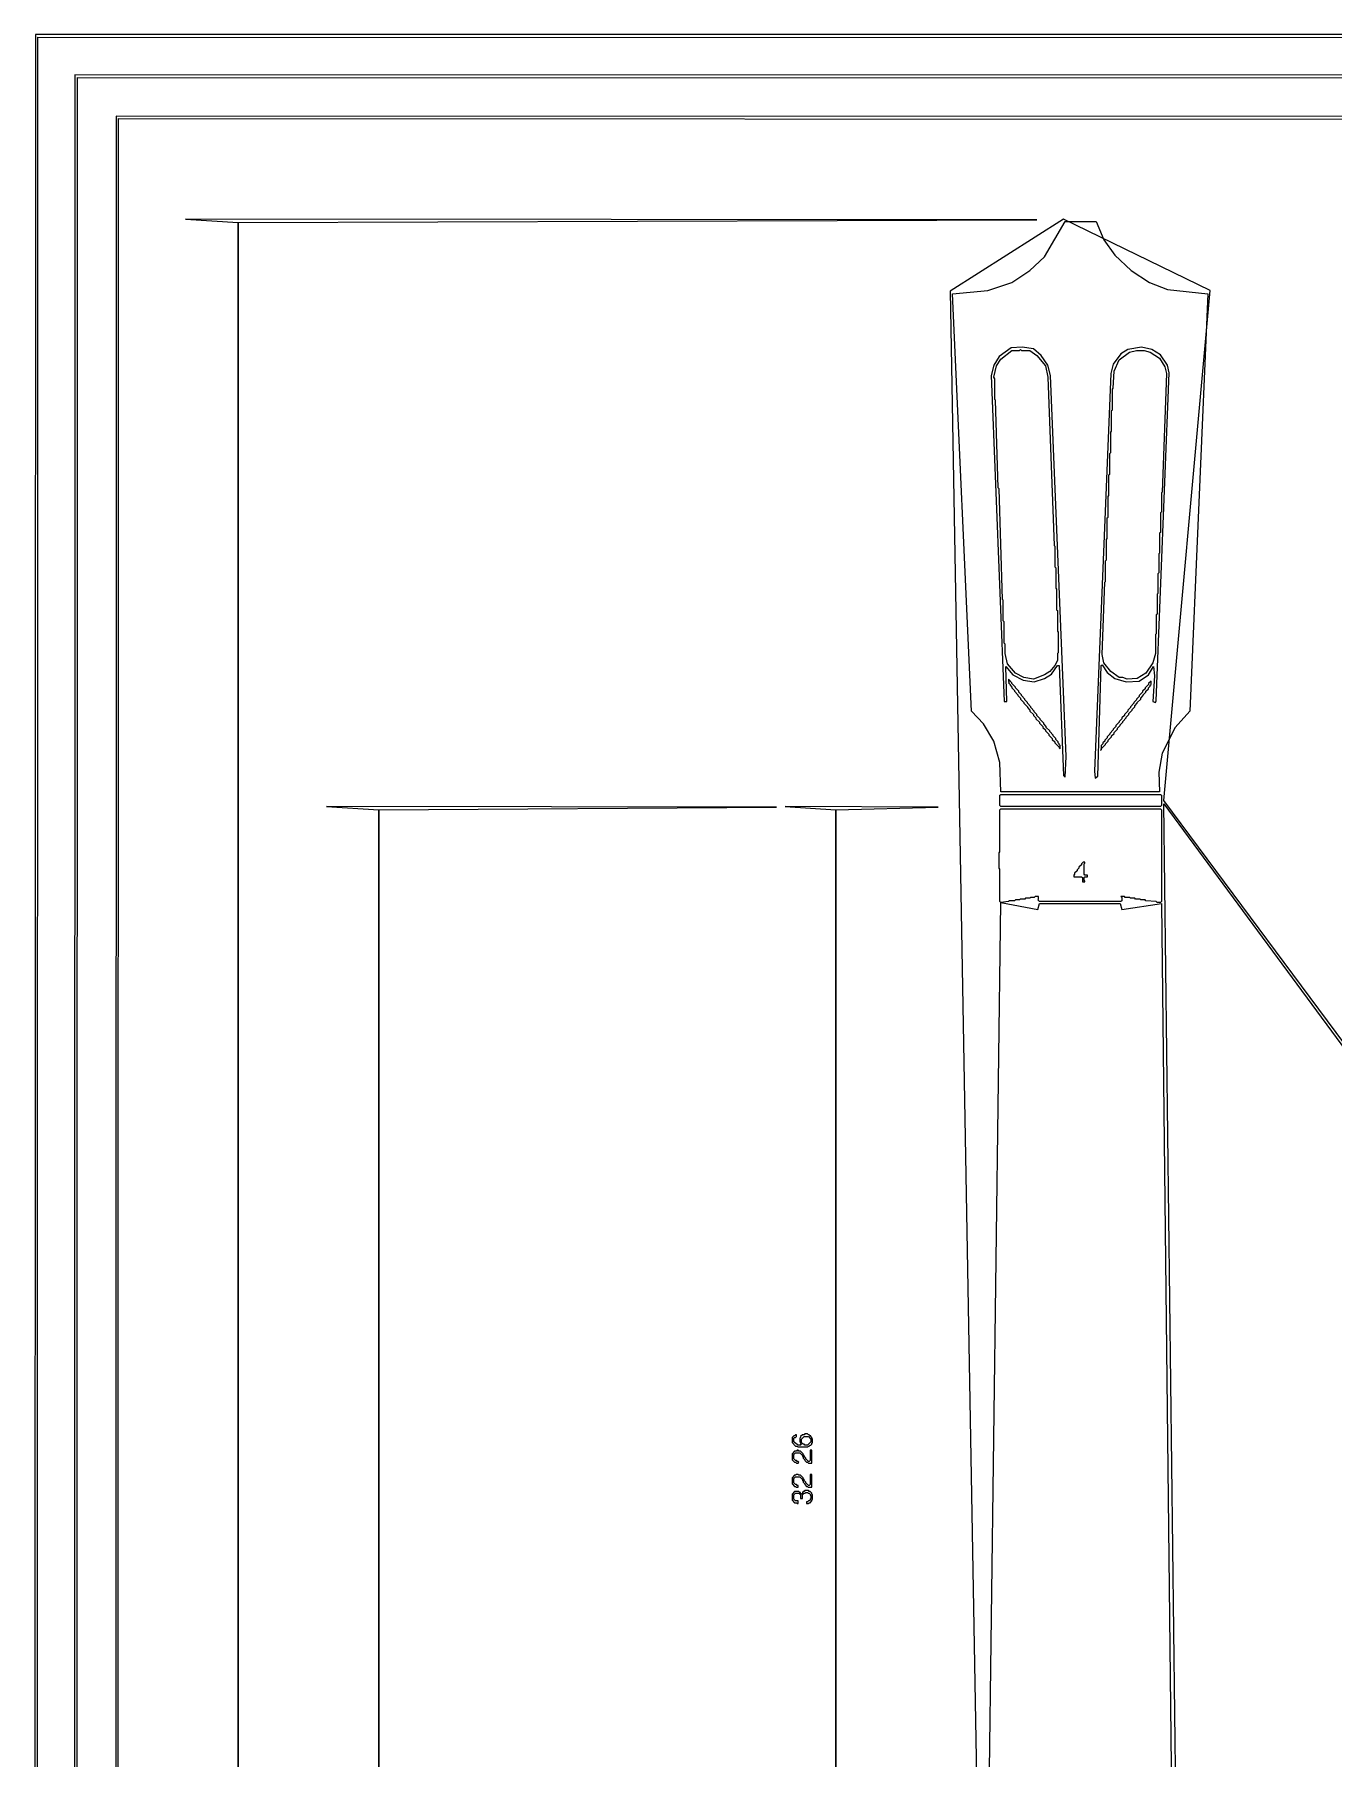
# Model space of a CAD drawing. Extents: x 17 to 323, y -435 to -5.
# Drawn here: x 16.9 to 168.1, y -205.5 to -4.7 of the extents above; entities that cross this region are included whole.
import ezdxf

# ---------------------------------------------------------------- set-up
doc = ezdxf.new("R2010")
doc.units = 0

msp = doc.modelspace()

# ---------------------------------------------------------------- linework, layer by layer
at = {"layer": 'CONTOURS'}
for p, q in [((17, -4.7), (16.9, -434.9)), ((322.7, -4.7), (17, -4.7)), ((17.2, -434.5), (17.3, -5)), ((17.3, -5), (322.5, -5.1)), ((21.6, -9.4), (21.5, -430.1)), ((318.1, -9.5), (21.6, -9.4)), ((21.8, -429.8), (21.9, -9.7)), ((21.9, -9.7), (317.8, -9.8)), ((26.4, -14.2), (26.3, -425.4)), ((313.3, -14.3), (26.4, -14.2)), ((26.6, -425), (26.7, -14.5)), ((26.7, -14.5), (313, -14.6)), ((133.6, -26.3), (34.5, -26.2)), ((34.5, -26.2), (40.6, -26.6)), ((40.6, -26.6), (133.6, -26.3)), ((40.6, -415.8), (40.6, -26.6)), ((40.6, -26.6), (40.6, -415.8)), ((136.7, -26.2), (123.5, -34.6)), ((134.5, -30.6), (136.9, -26.5)), ((153.8, -34.5), (136.7, -26.2)), ((136.9, -26.5), (140.5, -26.5)), ((140.5, -26.5), (141.4, -28.6)), ((141.4, -28.6), (142.7, -30.4)), ((132.8, -32.2), (134.5, -30.6)), ((142.7, -30.4), (144.6, -32.2)), ((127.9, -34.5), (130.7, -33.6)), ((130.7, -33.6), (132.8, -32.2)), ((144.6, -32.2), (146.7, -33.6)), ((146.7, -33.6), (148.8, -34.4)), ((123.5, -34.6), (127.3, -248.6)), ((123.8, -34.9), (127.9, -34.5)), ((126, -83.5), (123.8, -34.9)), ((148.4, -93.9), (153.8, -34.5)), ((148.8, -34.4), (153.5, -34.9)), ((153.5, -34.9), (151.4, -83.5)), ((130.6, -41.2), (129.2, -42.2)), ((129.4, -42.5), (130.7, -41.5)), ((131.9, -41.1), (130.6, -41.2)), ((130.7, -41.5), (131.6, -41.5)), ((131.6, -41.5), (131.7, -41.4)), ((131.7, -41.4), (131.8, -41.5)), ((131.8, -41.5), (132.8, -41.5)), ((133.2, -41.3), (131.9, -41.1)), ((132.8, -41.5), (133.6, -42.1)), ((134.1, -42.1), (133.2, -41.3)), ((133.6, -42.1), (134.6, -43.3)), ((134.9, -43.2), (134.1, -42.1)), ((143.4, -41.9), (142.5, -43.1)), ((143.2, -42.6), (144.4, -41.7)), ((144.2, -41.4), (143.4, -41.9)), ((145.8, -41.1), (144.2, -41.4)), ((144.4, -41.7), (145.2, -41.5)), ((145.2, -41.5), (146.1, -41.5)), ((147, -41.4), (145.8, -41.1)), ((146.1, -41.5), (146.8, -41.7)), ((146.8, -41.7), (147.9, -42.4)), ((148, -42), (147, -41.4)), ((148.8, -43.2), (148, -42)), ((128.6, -43.2), (128.3, -44.4)), ((129.2, -42.2), (128.6, -43.2)), ((128.6, -44.6), (128.9, -43.3)), ((128.9, -43.3), (129.4, -42.5)), ((134.6, -43.3), (134.9, -44.6)), ((135.2, -44.4), (134.9, -43.2)), ((142.5, -43.1), (142.2, -44.2)), ((142.5, -45.9), (142.6, -43.9)), ((142.6, -43.9), (143.2, -42.6)), ((147.5, -82.3), (149, -44.1)), ((147.9, -42.4), (148.5, -43.4)), ((148.5, -43.4), (148.7, -44.2)), ((149, -44.1), (148.8, -43.2)), ((128.3, -44.4), (129.8, -82.4)), ((128.7, -44.8), (128.6, -44.6)), ((128.7, -47.2), (128.7, -44.8)), ((134.9, -44.6), (135.6, -64.2)), ((137, -88.8), (135.2, -44.4)), ((142.2, -44.2), (140.3, -90.5)), ((142.4, -46), (142.5, -45.9)), ((142.4, -48.4), (142.4, -46)), ((148.7, -44.2), (148.2, -58)), ((128.8, -47.3), (128.7, -47.2)), ((129.1, -57.5), (128.8, -47.3)), ((142.3, -48.5), (142.4, -48.4)), ((142.3, -50.9), (142.3, -48.5)), ((142.2, -51), (142.3, -50.9)), ((142.2, -53.4), (142.2, -51)), ((142.1, -53.5), (142.2, -53.4)), ((142.1, -55.9), (142.1, -53.5)), ((142, -56), (142.1, -55.9)), ((142, -58.4), (142, -56)), ((129.2, -57.6), (129.1, -57.5)), ((129.6, -70.5), (129.2, -57.6)), ((148.2, -58), (148.1, -58.1)), ((148.1, -58.1), (148.1, -60.3)), ((141.9, -58.5), (142, -58.4)), ((141.9, -60.9), (141.9, -58.5)), ((141.8, -61), (141.9, -60.9)), ((141.8, -63.4), (141.8, -61)), ((148.1, -60.3), (148, -60.4)), ((148, -60.4), (148, -62.7)), ((135.6, -64.2), (135.7, -64.3)), ((141.7, -63.5), (141.8, -63.4)), ((141.7, -65.9), (141.7, -63.5)), ((148, -62.7), (147.9, -62.8)), ((147.9, -62.8), (147.9, -65.1)), ((135.7, -64.3), (135.7, -66.7)), ((141.6, -66), (141.7, -65.9)), ((141.6, -68.4), (141.6, -66)), ((147.9, -65.1), (147.8, -65.2)), ((147.8, -65.2), (147.8, -67.4)), ((135.7, -66.7), (135.8, -66.8)), ((135.8, -66.8), (135.8, -69.2)), ((147.8, -67.4), (147.7, -67.5)), ((147.7, -67.5), (147.7, -69.8)), ((135.8, -69.2), (135.9, -69.3)), ((135.9, -69.3), (135.9, -71.7)), ((141.2, -76.9), (141.5, -68.5)), ((141.5, -68.5), (141.6, -68.4)), ((147.7, -69.8), (147.6, -69.9)), ((147.6, -69.9), (147.6, -72.2)), ((129.7, -70.6), (129.6, -70.5)), ((129.7, -73), (129.7, -70.6)), ((135.9, -71.7), (136, -71.8)), ((136, -71.8), (136, -74.2)), ((147.6, -72.2), (147.5, -72.3)), ((129.8, -73.1), (129.7, -73)), ((129.8, -75.6), (129.8, -73.1)), ((136, -74.2), (136.1, -74.3)), ((147.5, -72.3), (147.5, -74.5)), ((129.9, -75.7), (129.8, -75.6)), ((129.9, -76.8), (129.9, -75.7)), ((136.1, -74.3), (136.1, -76.7)), ((147.5, -74.5), (147.4, -74.6)), ((147.4, -74.6), (147.4, -76.8)), ((130.2, -78), (129.9, -76.8)), ((130.1, -82.4), (130, -78.3)), ((130, -78.3), (130.8, -79.3)), ((131.1, -79.1), (130.2, -78)), ((135.7, -78.2), (135.1, -78.9)), ((135.3, -79.2), (136, -78.2)), ((136, -77.6), (135.7, -78.2)), ((136.1, -76.7), (136, -76.8)), ((136, -76.8), (136, -77.6)), ((136, -78.2), (136.2, -78.2)), ((136.2, -78.2), (136.7, -91)), ((140.7, -91.1), (141.1, -78.2)), ((141.1, -78.2), (141.2, -78.1)), ((141.4, -77.9), (141.2, -76.9)), ((141.2, -78.1), (141.8, -79)), ((142.2, -78.9), (141.4, -77.9)), ((147.1, -77.9), (146.3, -79.1)), ((146.6, -79.3), (147.2, -78.3)), ((147.4, -76.8), (147.1, -77.9)), ((147.2, -78.3), (147.3, -79.4)), ((130.3, -79.8), (130.3, -80)), ((130.7, -80.2), (130.3, -79.8)), ((130.3, -80), (130.4, -80.1)), ((130.4, -80.1), (130.3, -80.2)), ((130.3, -80.2), (130.5, -80.4)), ((130.7, -80.3), (130.7, -80.2)), ((131.1, -80.7), (130.7, -80.3)), ((130.8, -79.3), (132, -79.9)), ((132.1, -79.6), (131.1, -79.1)), ((132, -79.9), (133.3, -80.1)), ((133.2, -79.8), (132.1, -79.6)), ((134.5, -79.3), (133.2, -79.8)), ((133.3, -80.1), (134.5, -79.7)), ((135.1, -78.9), (134.5, -79.3)), ((134.5, -79.7), (135.3, -79.2)), ((141.8, -79), (142.7, -79.7)), ((143.2, -79.6), (142.2, -78.9)), ((142.7, -79.7), (144, -80.1)), ((143.6, -79.6), (143.2, -79.6)), ((144.1, -79.8), (143.6, -79.6)), ((144, -80.1), (145.5, -80)), ((145.3, -79.7), (144.1, -79.8)), ((146.3, -79.1), (145.3, -79.7)), ((145.5, -80), (146.6, -79.3)), ((146.9, -80), (146.6, -80.3)), ((146.6, -80.3), (146.6, -80.4)), ((146.9, -80.4), (146.9, -80)), ((147.3, -79.4), (147.1, -82.4)), ((130.5, -80.4), (130.5, -80.5)), ((130.5, -80.5), (130.7, -80.7)), ((130.7, -80.7), (130.7, -80.8)), ((130.7, -80.8), (131, -81.1)), ((131, -81.1), (131, -81.2)), ((131, -81.2), (131.4, -81.6)), ((131.1, -80.8), (131.1, -80.7)), ((131.5, -81.2), (131.1, -80.8)), ((131.4, -81.6), (131.4, -81.7)), ((131.4, -81.7), (131.7, -82)), ((131.5, -81.3), (131.5, -81.2)), ((131.8, -81.6), (131.5, -81.3)), ((131.7, -82), (131.7, -82.1)), ((131.7, -82.1), (132.1, -82.5)), ((131.8, -81.7), (131.8, -81.6)), ((132.2, -82.1), (131.8, -81.7)), ((132.2, -82.2), (132.2, -82.1)), ((132.5, -82.5), (132.2, -82.2)), ((145.2, -82.2), (144.9, -82.5)), ((145.5, -81.8), (145.2, -82.1)), ((145.2, -82.1), (145.2, -82.2)), ((145.3, -82.5), (145.7, -82.1)), ((145.9, -81.3), (145.5, -81.7)), ((145.5, -81.7), (145.5, -81.8)), ((145.7, -82), (146, -81.7)), ((145.7, -82.1), (145.7, -82)), ((146.2, -80.9), (145.9, -81.2)), ((145.9, -81.2), (145.9, -81.3)), ((146, -81.6), (146.3, -81.3)), ((146, -81.7), (146, -81.6)), ((146.6, -80.4), (146.2, -80.8)), ((146.2, -80.8), (146.2, -80.9)), ((146.3, -81.2), (146.6, -80.9)), ((146.3, -81.3), (146.3, -81.2)), ((146.6, -80.8), (146.8, -80.6)), ((146.6, -80.9), (146.6, -80.8)), ((146.8, -80.5), (146.9, -80.4)), ((146.8, -80.6), (146.8, -80.5)), ((147.4, -82.5), (147.5, -82.3)), ((127.4, -85), (126, -83.5)), ((129.8, -82.4), (130.1, -82.4)), ((132.1, -82.5), (132.1, -82.6)), ((132.1, -82.6), (132.5, -83)), ((132.5, -82.6), (132.5, -82.5)), ((132.9, -83), (132.5, -82.6)), ((132.5, -83), (132.5, -83.1)), ((132.5, -83.1), (132.8, -83.4)), ((132.8, -83.4), (132.8, -83.5)), ((132.8, -83.5), (133.2, -83.9)), ((132.9, -83.1), (132.9, -83)), ((133.3, -83.5), (132.9, -83.1)), ((133.2, -83.9), (133.2, -84)), ((133.2, -84), (133.5, -84.3)), ((133.3, -83.6), (133.3, -83.5)), ((133.6, -83.9), (133.3, -83.6)), ((133.5, -84.3), (133.5, -84.4)), ((133.6, -84), (133.6, -83.9)), ((134, -84.4), (133.6, -84)), ((143.8, -84), (143.5, -84.3)), ((143.5, -84.3), (143.5, -84.4)), ((143.6, -84.7), (144, -84.3)), ((144.2, -83.5), (143.8, -83.9)), ((143.8, -83.9), (143.8, -84)), ((144, -84.2), (144.3, -83.9)), ((144, -84.3), (144, -84.2)), ((144.5, -83.1), (144.2, -83.4)), ((144.2, -83.4), (144.2, -83.5)), ((144.3, -83.8), (144.7, -83.4)), ((144.3, -83.9), (144.3, -83.8)), ((144.9, -82.6), (144.5, -83)), ((144.5, -83), (144.5, -83.1)), ((144.7, -83.3), (145, -83)), ((144.7, -83.4), (144.7, -83.3)), ((144.9, -82.5), (144.9, -82.6)), ((145, -82.9), (145.3, -82.6)), ((145, -83), (145, -82.9)), ((145.3, -82.6), (145.3, -82.5)), ((147.1, -82.4), (147.4, -82.5)), ((151.4, -83.5), (149.7, -85.4)), ((128.6, -87), (127.4, -85)), ((133.5, -84.4), (133.9, -84.8)), ((133.9, -84.8), (133.9, -84.9)), ((133.9, -84.9), (134.3, -85.3)), ((134, -84.5), (134, -84.4)), ((134.4, -84.9), (134, -84.5)), ((134.3, -85.3), (134.3, -85.4)), ((134.3, -85.4), (134.6, -85.7)), ((134.4, -85), (134.4, -84.9)), ((134.7, -85.3), (134.4, -85)), ((134.6, -85.7), (134.6, -85.8)), ((134.6, -85.8), (135, -86.2)), ((134.7, -85.4), (134.7, -85.3)), ((135.1, -85.8), (134.7, -85.4)), ((135, -86.2), (135, -86.3)), ((135, -86.3), (135.4, -86.7)), ((135.1, -85.9), (135.1, -85.8)), ((135.5, -86.3), (135.1, -85.9)), ((135.5, -86.4), (135.5, -86.3)), ((142.1, -86.2), (141.8, -86.5)), ((142.5, -85.7), (142.1, -86.1)), ((142.1, -86.1), (142.1, -86.2)), ((142.3, -86.4), (142.6, -86.1)), ((142.8, -85.3), (142.5, -85.6)), ((142.5, -85.6), (142.5, -85.7)), ((142.6, -86), (143, -85.6)), ((142.6, -86.1), (142.6, -86)), ((143.2, -84.8), (142.8, -85.2)), ((142.8, -85.2), (142.8, -85.3)), ((143, -85.5), (143.3, -85.2)), ((143, -85.6), (143, -85.5)), ((143.5, -84.4), (143.2, -84.7)), ((143.2, -84.7), (143.2, -84.8)), ((143.3, -85.1), (143.6, -84.8)), ((143.3, -85.2), (143.3, -85.1)), ((143.6, -84.8), (143.6, -84.7)), ((149.7, -85.4), (148.2, -88.4)), ((129.3, -89.5), (128.6, -87)), ((135.4, -86.7), (135.4, -86.8)), ((135.4, -86.8), (135.7, -87.1)), ((135.8, -86.7), (135.5, -86.4)), ((135.7, -87.1), (135.7, -87.2)), ((135.7, -87.2), (136.2, -87.7)), ((135.8, -86.8), (135.8, -86.7)), ((136.1, -87.1), (135.8, -86.8)), ((136.1, -87.2), (136.1, -87.1)), ((136.2, -87.3), (136.1, -87.2)), ((136.2, -87.4), (136.2, -87.3)), ((136.3, -87.5), (136.2, -87.4)), ((136.2, -87.7), (136.2, -87.8)), ((136.2, -87.8), (136.3, -87.9)), ((136.3, -87.9), (136.3, -87.5)), ((141.1, -88), (141, -88.1)), ((141, -88.1), (141.1, -88)), ((141.3, -87.3), (141.1, -87.5)), ((141.1, -87.9), (141.6, -87.4)), ((141.1, -87.5), (141.1, -88)), ((141.1, -88), (141.1, -87.9)), ((141.5, -87), (141.3, -87.2)), ((141.3, -87.2), (141.3, -87.3)), ((141.8, -86.6), (141.5, -86.9)), ((141.5, -86.9), (141.5, -87)), ((141.6, -87.3), (141.9, -87)), ((141.6, -87.4), (141.6, -87.3)), ((141.8, -86.5), (141.8, -86.6)), ((141.9, -86.9), (142.3, -86.5)), ((141.9, -87), (141.9, -86.9)), ((142.3, -86.5), (142.3, -86.4)), ((129.4, -92.9), (129.3, -89.5)), ((136.9, -91.2), (137, -88.8)), ((148.2, -88.4), (147.8, -90.6)), ((136.7, -91), (136.9, -91.2)), ((140.3, -90.5), (140.4, -91.3)), ((140.4, -91.3), (140.7, -91.1)), ((147.8, -90.6), (147.9, -92.9)), ((129.3, -93.3), (129.4, -93.2)), ((129.3, -94.5), (129.3, -93.3)), ((147.9, -92.9), (129.4, -92.9)), ((129.4, -93.2), (148, -93.2)), ((148, -93.2), (148.1, -93.3)), ((148.1, -93.3), (148.1, -94.5)), ((189.3, -149.1), (148.4, -93.9)), ((150.1, -235.9), (148.4, -94.3)), ((148.4, -94.3), (188.5, -148.8)), ((103.3, -94.7), (50.9, -94.6)), ((50.9, -94.6), (57, -95)), ((57, -95), (103.3, -94.7)), ((57, -360.4), (57, -95)), ((57, -95), (57, -360.4)), ((122.1, -94.7), (104.3, -94.6)), ((104.3, -94.6), (110.2, -95)), ((110.2, -95), (122.1, -94.7)), ((110.2, -248.6), (110.2, -95)), ((110.2, -95), (110.2, -248.6)), ((129.4, -94.6), (129.3, -94.5)), ((129.3, -95), (129.4, -94.9)), ((129.3, -99.9), (129.3, -95)), ((148, -94.6), (129.4, -94.6)), ((129.4, -94.9), (148, -94.9)), ((148.1, -94.5), (148, -94.6)), ((148, -94.9), (148.1, -95)), ((148.1, -95), (148.1, -105.7)), ((129.2, -100), (129.3, -99.9)), ((129.2, -101.8), (129.2, -100)), ((129.3, -101.9), (129.2, -101.8)), ((129.3, -105.7), (129.3, -101.9)), ((138.3, -102.1), (138, -102.4)), ((138, -102.4), (138, -102.5)), ((138.5, -101.8), (138.3, -102)), ((138.3, -102), (138.3, -102.1)), ((138.8, -101.4), (138.5, -101.7)), ((138.5, -101.7), (138.5, -101.8)), ((139, -101.1), (138.8, -101.3)), ((138.8, -101.3), (138.8, -101.4)), ((139.2, -101.1), (139, -101.1)), ((139.1, -101.3), (139.2, -101.2)), ((139.1, -102.5), (139.1, -101.3)), ((139.2, -101.2), (139.2, -101.1)), ((138, -102.5), (137.9, -102.6)), ((137.9, -102.6), (137.9, -102.8)), ((137.9, -102.8), (138.8, -102.8)), ((138.8, -102.8), (138.9, -102.9)), ((138.9, -102.9), (138.9, -103.4)), ((138.9, -103.4), (139.2, -103.4)), ((139.2, -102.6), (139.1, -102.5)), ((139.1, -102.9), (139.2, -102.8)), ((139.1, -103.2), (139.1, -102.9)), ((139.2, -103.3), (139.1, -103.2)), ((139.5, -102.6), (139.2, -102.6)), ((139.2, -102.8), (139.5, -102.8)), ((139.2, -103.4), (139.2, -103.3)), ((139.5, -102.8), (139.5, -102.6)), ((127.7, -236), (129.4, -105.8)), ((129.4, -105.8), (129.3, -105.7)), ((130.3, -105.7), (129.4, -105.8)), ((129.4, -105.8), (133.7, -106.6)), ((130.4, -105.6), (130.3, -105.7)), ((131, -105.6), (130.4, -105.6)), ((131.1, -105.5), (131, -105.6)), ((131.6, -105.5), (131.1, -105.5)), ((131.7, -105.4), (131.6, -105.5)), ((132.2, -105.4), (131.7, -105.4)), ((132.3, -105.3), (132.2, -105.4)), ((132.8, -105.3), (132.3, -105.3)), ((132.9, -105.2), (132.8, -105.3)), ((133.3, -105.2), (132.9, -105.2)), ((133.4, -105.1), (133.3, -105.2)), ((133.8, -105.1), (133.4, -105.1)), ((133.7, -105.5), (133.8, -105.4)), ((133.9, -105.7), (133.7, -105.5)), ((133.7, -106.6), (133.9, -105.9)), ((133.8, -105.4), (133.8, -105.1)), ((143.4, -105.7), (133.9, -105.7)), ((133.9, -105.9), (143.3, -105.9)), ((143.3, -105.9), (143.5, -106.6)), ((143.8, -105.1), (143.4, -105.1)), ((143.4, -105.1), (143.5, -105.2)), ((143.5, -105.6), (143.4, -105.7)), ((143.5, -105.2), (143.5, -105.6)), ((143.5, -106.6), (148.1, -105.9)), ((143.9, -105.2), (143.8, -105.1)), ((144.4, -105.2), (143.9, -105.2)), ((144.5, -105.3), (144.4, -105.2)), ((145, -105.3), (144.5, -105.3)), ((145.1, -105.4), (145, -105.3)), ((145.6, -105.4), (145.1, -105.4)), ((145.7, -105.5), (145.6, -105.4)), ((146.2, -105.5), (145.7, -105.5)), ((146.3, -105.6), (146.2, -105.5)), ((147.5, -105.7), (146.3, -105.6)), ((147.6, -105.8), (147.5, -105.7)), ((148, -105.8), (147.6, -105.8)), ((148.1, -105.7), (148, -105.8)), ((148.1, -105.9), (149.6, -236.1)), ((105.3, -167.9), (105.1, -168.1)), ((105.1, -168.1), (105.1, -168.7)), ((105.4, -167.9), (105.3, -167.9)), ((105.3, -168.2), (105.4, -168.1)), ((105.3, -168.6), (105.3, -168.2)), ((105.6, -168.9), (105.3, -168.6)), ((105.5, -167.8), (105.4, -167.9)), ((105.4, -168.1), (105.5, -168.1)), ((105.6, -167.8), (105.5, -167.8)), ((105.5, -168.1), (105.6, -168)), ((105.6, -168), (105.6, -167.8)), ((106.1, -168.1), (106, -168.2)), ((106, -168.2), (106, -168.6)), ((106, -168.6), (106.1, -168.7)), ((106.3, -167.8), (106.1, -168)), ((106.1, -168), (106.1, -168.1)), ((106.2, -168.3), (106.5, -168)), ((106.2, -168.7), (106.2, -168.3)), ((106.5, -167.8), (106.3, -167.8)), ((106.6, -167.7), (106.5, -167.8)), ((106.5, -168), (107, -168)), ((106.9, -167.7), (106.6, -167.7)), ((107, -167.8), (106.9, -167.7)), ((107.3, -168.6), (106.9, -169)), ((107.1, -167.8), (107, -167.8)), ((107, -168), (107.3, -168.3)), ((107.2, -167.9), (107.1, -167.8)), ((107.3, -167.9), (107.2, -167.9)), ((107.3, -168), (107.3, -167.9)), ((107.4, -168.1), (107.3, -168)), ((107.3, -168.3), (107.3, -168.6)), ((107.4, -168.2), (107.4, -168.1)), ((107.5, -168.3), (107.4, -168.2)), ((107.5, -168.7), (107.5, -168.3)), ((105.1, -168.7), (105.5, -169.1)), ((105.4, -169.7), (105.1, -170)), ((105.1, -170), (105.1, -170.7)), ((105.3, -170.1), (105.5, -169.9)), ((105.3, -170.6), (105.3, -170.1)), ((105.5, -170.8), (105.3, -170.6)), ((105.6, -169.7), (105.4, -169.7)), ((105.5, -169.1), (105.7, -169.1)), ((105.5, -169.9), (106, -169.9)), ((105.7, -168.9), (105.6, -168.9)), ((105.7, -169.6), (105.6, -169.7)), ((105.8, -169), (105.7, -168.9)), ((105.7, -169.1), (105.8, -169.2)), ((105.8, -169.6), (105.7, -169.6)), ((106.1, -169), (105.8, -169)), ((105.8, -169.2), (106.9, -169.2)), ((105.9, -169.7), (105.8, -169.6)), ((106.1, -169.7), (105.9, -169.7)), ((106, -169.9), (106.3, -170.2)), ((106.1, -168.7), (106.1, -168.8)), ((106.1, -168.8), (106.2, -168.9)), ((106.2, -168.9), (106.1, -169)), ((106.4, -170), (106.1, -169.7)), ((106.4, -168.9), (106.2, -168.7)), ((106.3, -170.2), (106.3, -170.3)), ((106.3, -170.3), (106.4, -170.4)), ((106.5, -168.9), (106.4, -168.9)), ((106.4, -170.1), (106.4, -170)), ((106.5, -170.2), (106.4, -170.1)), ((106.4, -170.4), (106.4, -170.5)), ((106.4, -170.5), (106.6, -170.7)), ((106.6, -169), (106.5, -168.9)), ((106.5, -170.3), (106.5, -170.2)), ((106.7, -170.5), (106.5, -170.3)), ((106.9, -169), (106.6, -169)), ((106.7, -170.6), (106.7, -170.5)), ((107, -170.9), (106.7, -170.6)), ((106.9, -169.2), (107, -169.1)), ((107, -169.1), (107.1, -169.1)), ((107.1, -169.1), (107.2, -169)), ((107.2, -169), (107.3, -169)), ((107.4, -169.6), (107.2, -169.6)), ((107.2, -169.6), (107.2, -170.8)), ((107.3, -169), (107.4, -168.9)), ((107.4, -168.8), (107.5, -168.7)), ((107.4, -168.9), (107.4, -168.8)), ((107.4, -171.1), (107.4, -169.6)), ((105.1, -170.7), (105.4, -171)), ((105.4, -172.5), (105.1, -172.8)), ((105.4, -171), (105.5, -171)), ((105.5, -172.5), (105.4, -172.5)), ((105.6, -170.8), (105.5, -170.8)), ((105.5, -171), (105.6, -171.1)), ((105.6, -172.4), (105.5, -172.5)), ((105.7, -170.9), (105.6, -170.8)), ((105.6, -171.1), (105.8, -171.1)), ((105.8, -172.4), (105.6, -172.4)), ((105.8, -170.9), (105.7, -170.9)), ((105.9, -171), (105.8, -170.9)), ((105.8, -171.1), (105.9, -171)), ((105.9, -172.5), (105.8, -172.4)), ((106.1, -172.5), (105.9, -172.5)), ((106.4, -172.8), (106.1, -172.5)), ((106.6, -170.7), (106.6, -170.8)), ((106.6, -170.8), (106.8, -171)), ((106.8, -171), (106.9, -171)), ((106.9, -171), (107, -171.1)), ((107.1, -170.9), (107, -170.9)), ((107, -171.1), (107.4, -171.1)), ((107.2, -170.8), (107.1, -170.9)), ((107.4, -172.4), (107.2, -172.4)), ((107.2, -172.4), (107.2, -173.6)), ((107.4, -173.9), (107.4, -172.4)), ((105.1, -172.8), (105.1, -173.5)), ((105.1, -173.5), (105.4, -173.8)), ((105.4, -174.4), (105.1, -174.7)), ((105.3, -172.9), (105.5, -172.7)), ((105.3, -173.4), (105.3, -172.9)), ((105.5, -173.6), (105.3, -173.4)), ((105.3, -174.8), (105.5, -174.6)), ((105.4, -173.8), (105.5, -173.8)), ((105.9, -174.4), (105.4, -174.4)), ((105.5, -172.7), (106, -172.7)), ((105.6, -173.6), (105.5, -173.6)), ((105.5, -173.8), (105.6, -173.9)), ((105.5, -174.6), (105.9, -174.6)), ((105.7, -173.7), (105.6, -173.6)), ((105.6, -173.9), (105.8, -173.9)), ((105.8, -173.7), (105.7, -173.7)), ((105.8, -173.9), (105.8, -173.7)), ((106, -174.5), (105.9, -174.4)), ((105.9, -174.6), (106.1, -174.8)), ((106, -172.7), (106.3, -173)), ((106.1, -174.5), (106, -174.5)), ((106.1, -174.6), (106.1, -174.5)), ((106.2, -174.7), (106.1, -174.6)), ((106.3, -174.6), (106.2, -174.7)), ((106.3, -173), (106.3, -173.1)), ((106.3, -173.1), (106.4, -173.2)), ((106.4, -174.4), (106.3, -174.5)), ((106.3, -174.5), (106.3, -174.6)), ((106.3, -174.8), (106.5, -174.6)), ((106.4, -172.9), (106.4, -172.8)), ((106.5, -173), (106.4, -172.9)), ((106.4, -173.2), (106.4, -173.3)), ((106.4, -173.3), (106.6, -173.5)), ((106.5, -174.4), (106.4, -174.4)), ((106.5, -173.1), (106.5, -173)), ((106.7, -173.3), (106.5, -173.1)), ((106.6, -174.3), (106.5, -174.4)), ((106.5, -174.6), (106.6, -174.6)), ((106.6, -173.5), (106.6, -173.6)), ((106.6, -173.6), (106.8, -173.8)), ((107, -174.3), (106.6, -174.3)), ((106.6, -174.6), (106.7, -174.5)), ((106.7, -173.4), (106.7, -173.3)), ((107, -173.7), (106.7, -173.4)), ((106.7, -174.5), (106.9, -174.5)), ((106.8, -173.8), (106.9, -173.8)), ((106.9, -173.8), (107, -173.9)), ((106.9, -174.5), (107, -174.6)), ((107.1, -173.7), (107, -173.7)), ((107, -173.9), (107.4, -173.9)), ((107.1, -174.4), (107, -174.3)), ((107, -174.6), (107.1, -174.6)), ((107.2, -173.6), (107.1, -173.7)), ((107.2, -174.4), (107.1, -174.4)), ((107.1, -174.6), (107.2, -174.7)), ((107.4, -174.6), (107.2, -174.4)), ((107.4, -174.7), (107.4, -174.6)), ((105.1, -174.7), (105.1, -175.4)), ((105.1, -175.4), (105.4, -175.7)), ((105.3, -175.3), (105.3, -174.8)), ((105.5, -175.5), (105.3, -175.3)), ((105.4, -175.7), (105.6, -175.7)), ((105.8, -175.5), (105.5, -175.5)), ((105.6, -175.7), (105.7, -175.8)), ((105.7, -175.8), (105.8, -175.8)), ((105.8, -175.8), (105.8, -175.5)), ((106.1, -174.8), (106.1, -175.2)), ((106.1, -175.2), (106.3, -175.2)), ((106.3, -175.2), (106.3, -174.8)), ((106.9, -175.6), (106.8, -175.6)), ((106.8, -175.6), (106.8, -175.8)), ((106.8, -175.8), (107, -175.8)), ((107, -175.5), (106.9, -175.6)), ((107.1, -175.5), (107, -175.5)), ((107, -175.8), (107.1, -175.7)), ((107.2, -175.4), (107.1, -175.5)), ((107.1, -175.7), (107.2, -175.7)), ((107.2, -174.7), (107.2, -174.8)), ((107.2, -174.8), (107.3, -174.9)), ((107.3, -175.2), (107.2, -175.3)), ((107.2, -175.3), (107.2, -175.4)), ((107.2, -175.7), (107.4, -175.5)), ((107.3, -174.9), (107.3, -175.2)), ((107.5, -174.8), (107.4, -174.7)), ((107.4, -175.4), (107.5, -175.3)), ((107.4, -175.5), (107.4, -175.4)), ((107.5, -175.3), (107.5, -174.8))]:
    msp.add_line(p, q, dxfattribs=at)

doc.saveas('drawing.dxf')
